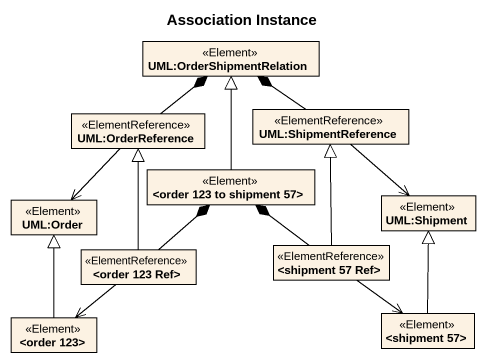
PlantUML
@startuml
title Association Instance
hide circle
hide empty members
class "UML:OrderShipmentRelation" as UML_OrderShipmentRelation <<Element>>
class "UML:OrderReference" as UML_OrderReference <<ElementReference>>
class "UML:ShipmentReference" as UML_ShipmentReference <<ElementReference>>
class "UML:Order" as UML_Order <<Element>>
class "<order 123 to shipment 57>" as order_123_to_shipment_57 <<Element>>
class "UML:Shipment" as UML_Shipment <<Element>>
class "<order 123 Ref>" as order_123_Ref <<ElementReference>>
class "<shipment 57 Ref>" as shipment_57_Ref <<ElementReference>>
class "<order 123>" as order_123 <<Element>>
class "<shipment 57>" as shipment_57 <<Element>>
UML_OrderShipmentRelation *-- UML_OrderReference
UML_OrderShipmentRelation *-- UML_ShipmentReference
UML_OrderReference --> UML_Order
UML_ShipmentReference --> UML_Shipment
order_123_to_shipment_57 -up-|> UML_OrderShipmentRelation
order_123_to_shipment_57 *-- order_123_Ref
order_123_to_shipment_57 *-- shipment_57_Ref
order_123_Ref -up-|> UML_OrderReference
order_123_Ref --> order_123
shipment_57_Ref -up-|> UML_ShipmentReference
shipment_57_Ref --> shipment_57
order_123 -up-|> UML_Order
shipment_57 -up-|> UML_Shipment
@enduml
